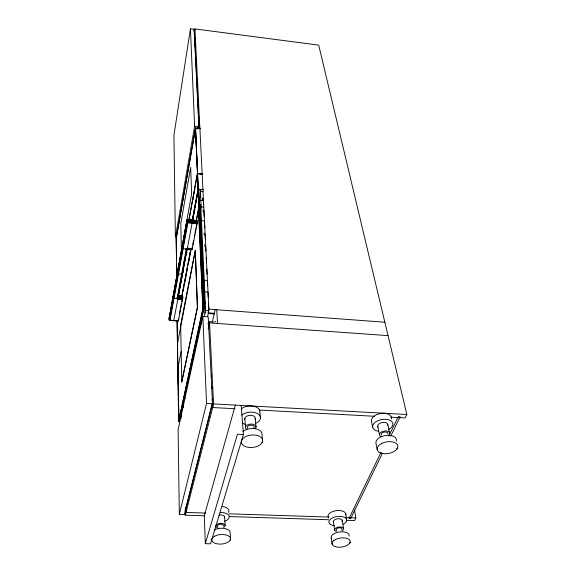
<?xml version="1.0" encoding="UTF-8"?>
<svg xmlns="http://www.w3.org/2000/svg" width="576" height="576" viewBox="0 0 576 576"><rect width="100%" height="100%" fill="white"/><g stroke="black" fill="none" stroke-linecap="round" stroke-linejoin="round"><path stroke-width="0.86" d="M173.707 320.486L177.818 299.39L177.322 297.274L186.07 250.222L186.336 249.545L188.064 248.947L192.233 249.199L197.05 223.798L197.071 220.594L187.862 219.686L186.998 220.075L169.157 319.572L169.639 320.494L178.358 320.875L182.621 298.692L178.841 298.022L178.15 296.935L182.47 273.758L182.369 271.829M182.635 298.375C184.932 293.746 174.031 296.604 182.606 296.41M169.546 319.435L169.142 317.923L169.618 317.362L169.639 320.494L187.423 222.883C188.302 219.946 186.502 218.621 186.948 222.523L169.409 320.364M176.551 259.466L176.198 238.702L195.545 128.138L200.383 128.621M196.164 226.879L197.15 221.746L187.956 220.896L186.998 221.22L169.164 318.852L169.322 320.227L169.963 320.494L178.25 320.81M199.195 210.946L199.526 209.218L198.907 208.764L203.263 308.628L178.841 421.279L177.113 321.235M179.474 418.234L179.518 420.919L178.639 421.229L202.788 308.578C204.163 307.548 203.94 309.823 202.788 308.578L198.497 209.124L199.526 209.218L199.145 208.937M190.447 248.839L188.071 248.71L186.962 249.617M262.454 441.418L262.066 442.598A10.728 6.214 -5.3 0 1 247.327 447.17A10.728 6.214 -5.3 0 1 242.993 438.422L244.793 437.054A10.699 6.199 -5.3 0 1 256.586 435.319A10.699 6.199 -5.3 0 1 262.591 440.971L262.066 442.598M203.45 189.684L198.158 189.209L197.518 173.851L198.079 189.108L192.326 220.118L198.216 189.223L197.51 173.866L202.694 174.413M176.774 277.373L176.134 238.774L195.516 128.081L197.539 173.491L195.552 128.102M169.358 320.249L187.33 222.221L187.258 219.802M196.193 221.198L198.907 206.618L198.446 189.569L200.376 189.842L201.146 206.683L200.246 211.536M201.146 206.683L199.166 206.33L198.504 189.583L198.173 189.979M194.58 43.726L194.746 42.466M194.904 45.792L195.538 46.246M190.447 28.8L173.923 135.202L175.385 237.557L194.609 126.245L190.447 28.8L194.177 29.282L198.9 126.72L194.609 126.245M193.896 31.054L194.177 29.282M194.126 33.998L194.94 28.922L318.701 45.13L406.858 414.497L405.166 417.931L390.665 417.146M198.49 121.651L198.518 121.226M197.258 129.154L197.568 127.39L200.174 128.196M349.985 542.534L349.546 543.413A9.18 4.543 -7.7 0 1 336.643 546.998A9.18 4.543 -7.7 0 1 333.857 540.554M186.898 221.018L169.351 317.462L169.294 320.026L169.934 320.551L187.841 222.962L187.812 219.794L197.071 220.594M188.849 220.212L197.395 173.448L202.666 173.916M188.834 220.687L197.503 173.441L195.422 128.167M189.281 218.844L189.605 217.087M192.686 200.34L193.01 198.583M193.824 194.177L194.148 192.413M194.472 190.649L194.796 188.885M183.974 263.246L184.298 261.526M182.47 273.758L177.984 297.137L178.769 298.325L182.621 298.692M169.531 318.506L169.193 317.65M178.812 291.492L179.143 289.728M179.474 287.964L180.295 283.565M181.116 279.158L181.447 277.402M186.61 249.79L177.71 297.245L178.646 298.62L182.585 299.002M178.272 295.229L186.869 249.278M178.2 296.143L186.97 249.314M178.38 295.661L187.164 248.825M192.442 220.644L198.216 189.821M182.844 272.52L183.175 270.756M186.307 254.023L186.638 252.266M192.751 219.686L193.082 217.922M193.406 216.158L194.731 209.117M195.062 207.353L195.394 205.596M195.718 203.832L196.546 199.433M196.877 197.669L198.67 189.554L199.426 206.316L199.03 208.728M183.074 272.506L183.398 270.742M186.545 254.016L186.869 252.252M192.989 219.672L193.32 217.915M194.141 213.509L194.969 209.11M195.3 207.346L195.631 205.582M198.108 192.377L198.439 190.613M181.699 296.662L190.807 248.99M181.886 296.302L190.93 248.99M196.279 221.018L198.583 208.951M198.778 208.67L199.426 206.316L201.146 206.482M183.139 291.017L183.974 286.646M184.313 284.904L185.148 280.534M185.486 278.784L187.488 268.301L187.15 268.517M188.33 263.902L189.173 259.502M189.511 257.746L190.354 253.354M190.692 251.59L191.023 249.833M197.539 215.813L198.367 211.5M199.094 210.751L199.462 208.915L203.94 308.664L179.122 421.294L178.582 404.971M198.281 117.302L199.044 117.18M178.25 320.09L178.589 318.341M179.424 313.963L181.447 303.458M181.786 301.709L182.621 297.338L178.855 296.986L178.193 296.402L178.157 297.418L177.329 297.907M192.053 248.256L192.384 246.55M192.715 244.836L193.536 240.559M194.357 236.282L194.688 234.576M195.012 232.862L195.833 228.586M199.627 213.206L200.563 208.346M200.232 226.908L201.463 220.637L204.422 220.91M200.11 231.768L200.398 229.817L199.397 229.939M192.233 249.199L187.97 248.926L186.07 250.222L185.638 249.062L182.405 248.623L182.347 246.031M181.174 351.583L177.732 368.611L178.301 368.87M201.254 257.818L201.55 255.859L200.52 255.989M181.735 381.679L197.402 307.145L195.278 250.2L180.677 324.749L181.75 382.406L197.453 307.757L195.322 250.726L177.646 342.698M202.507 288.288L204.214 280.21L207.382 280.462L207.648 285.811M202.608 288.67L202.918 286.704L201.852 286.841M203.011 299.873L204.746 291.794L207.958 292.039L208.224 297.382M178.877 421.193L203.263 308.326M179.158 421.207L203.58 308.65L199.188 208.793M182.606 405.77L181.49 410.911L181.584 416.074M192.074 362.218L192.83 358.726M194.911 349.135L195.674 345.643M196.049 343.901L196.812 340.409M197.186 338.666L197.568 336.924M203.638 308.981L205.207 301.781M397.49 447.847L396.914 448.985L397.706 447.415A10.447 5.832 -10.1 0 0 392.947 441.972A10.447 5.832 -10.1 0 0 381.384 443.642M191.945 220.45L192.053 220.075L192.046 223.344L187.445 248.04L186.336 249.545M235.051 408.737L212.674 407.527L208.224 316.836L202.824 316.447L178.121 429.682L179.323 514.318L184.471 514.483L212.45 403.74L206.546 403.416L179.323 514.318M204.214 316.807L205.603 310.478L200.714 204.444M194.94 28.922L208.879 309.175L208.066 312.833L214.15 313.279M207.533 316.778L208.886 310.723L205.603 310.478M208.512 326.074L209.498 321.71L214.279 322.049M196.992 220.637L194.436 220.673M208.174 329.018L209.563 322.906L388.037 335.628M212.35 321.869L215.165 309.643M203.746 207.238L198.994 206.431L198.41 189.641M203.458 189.634L198.23 189.166M212.04 400.385L212.4 398.952M185.926 507.787L212.436 402.725M205.027 515.794L185.328 515.16L213.588 403.906L209.498 321.71M197.489 173.484L202.666 173.966M235.346 405.094L204.293 515.765L205.308 543.672L210.528 543.809L243.425 434.52L241.186 405.418M205.308 543.672L237.427 434.225L243.425 434.52M179.518 420.919L178.56 421.034M214.697 536.155L213.149 537.221A9.418 4.766 -4.3 0 0 217.282 543.866A9.418 4.766 -4.3 0 0 230.148 540.187L230.515 538.927L230.148 532.728A9.367 4.788 -4.3 0 0 224.69 528.487A9.367 4.788 -4.3 0 0 214.409 529.934M187.056 220.154L187.891 219.751M186.84 220.608L187.502 219.78M186.473 250.236L188.071 248.71M186.754 250.157L186.962 248.969L185.638 249.062L187.445 248.04L192.29 248.947M198.965 206.791C199.303 205.445 198.612 208.21 201.096 207.122M190.944 368.41L189.864 368.345M198.634 208.922L202.939 308.369L203.882 308.441M199.39 329.58L198.259 329.501M381.067 452.174L349.042 518.422L350.741 518.472L382.522 453.067M388.836 436.118L398.261 416.621L400.176 416.729L390.758 436.111M354.528 510.005L355.889 517.932L354.593 520.56L346.536 520.301M349.546 543.413L350.158 542.196M230.105 540.18L230.4 539.273M215.77 321.271L215.388 321.782M173.664 295.135C171.223 298.57 176.4 298.188 178.466 298.908L178.834 296.057L178.222 295.438L178.834 296.057M198.497 209.124L198.864 208.915M195.581 44.899L195.358 43.474M178.15 296.935L176.501 298.231L177.818 299.39L182.534 299.304M177.754 271.26L177.797 273.859L182.254 274.219M186.955 220.306L187.913 219.982L197.1 220.831M381.398 443.657L379.44 444.974A10.476 5.846 -10.1 0 0 382.082 453.413A10.476 5.846 -10.1 0 0 396.965 448.992M177.718 298.505L178.387 297.785L178.222 295.438M333.85 540.547L335.383 539.597M177.998 295.445L178.726 295.718M195.509 128.11L200.39 128.65M186.962 248.969L188.777 248.695M169.596 317.642L169.2 317.909L169.56 318.211M198.432 189.691L200.376 189.842M229.212 516.564L328.622 519.732M205.769 513.065L186.019 512.424L185.911 507.046M229.104 513.821L328.925 517.061M345.787 517.601L355.889 517.932M183.737 398.239L185.429 398.333M213.588 403.906L406.858 414.497M259.164 410.04L374.558 416.275M187.33 222.221L197.143 223.114M178.358 320.875L170.014 320.278L169.157 319.572M199.807 323.726L201.506 323.849M208.26 313.538L214.51 313.992M208.879 309.175L384.833 322.214M179.374 295.913L182.592 296.172M182.635 298.058L178.862 297.706L178.207 297.122L178.186 295.934M187.754 220.061L190.274 220.291M197.165 222.458L187.963 221.616L186.998 221.933L187.51 222.559L197.107 223.452M197.165 222.782L187.567 221.926L186.948 222.523L197.05 223.798M200.52 200.246L203.414 200.52M200.117 191.441L202.975 191.722M207.857 323.46L209.635 323.64M194.911 45.936L195.566 46.022M178.596 295.776L179.467 295.934L179.51 298.138L179.345 299.066L178.466 298.908M178.416 295.985L179.482 296.172M178.351 295.56L178.805 295.812M182.153 403.992L183.103 404.273L183.154 402.25M178.596 421.099L177.084 321.588M387.785 424.476L389.65 433.037M377.726 426.334L379.505 434.902M372.701 427.262L371.47 421.193A10.195 5.911 -10.3 0 1 381.672 413.294A10.195 5.911 -10.3 0 1 391.421 419.054M377.23 449.611L375.948 443.275A10.418 5.861 -10.1 0 1 386.41 435.406A10.418 5.861 -10.1 0 1 396.331 441.094M200.174 128.851L199.721 128.023L197.568 127.39M345.708 513.698L346.658 519.545M342.238 520.322L343.541 528.566M333.396 521.878L334.642 530.129M331.243 538.056L332.136 544.133M259.855 411.998L260.446 418.183M262.606 440.971L261.986 434.506A10.663 6.228 -5.3 0 0 255.154 428.702A5.292 3.125 -5.3 0 0 254.023 424.548A5.292 3.125 -5.3 0 0 246.902 425.304A5.292 3.125 -5.3 0 0 246.866 429.552M255.24 418.327L256.025 427.068M244.814 418.622L245.506 427.37M216.734 309.758L217.534 323.474M224.64 517.198L225.094 525.614M203.328 198.763L203.623 204.718M203.918 210.65L204.214 216.641M204.466 221.803L204.775 228.024M205.085 234.245L205.351 239.58M205.661 245.801L205.927 251.136M206.237 257.357L206.503 262.685M206.806 268.913L207.072 274.241M208.534 303.602L208.8 308.945M195.473 43.438L195.538 44.842M212.134 386.539L212.22 388.303M211.442 375.019L211.529 376.805M212.011 386.626L212.098 388.411M194.407 32.234L199.073 128.153M202.478 198.079L202.565 199.872M203.047 209.736L203.134 211.529M204.178 233.042L204.264 234.842M204.746 244.699L204.833 246.492M198.439 119.65L198.526 121.421M200.16 192.319L200.405 197.604M200.297 209.736L204.984 313.294M202.824 316.447L206.546 403.416M202.478 313.402L202.68 318.6M169.15 318.182L191.614 193.961L190.678 167.436L180.799 223.423L181.368 250.33M183.37 403.2L183.456 407.506M185.198 508.896L185.328 515.16M180.936 413.474L181.022 418.63M177.66 326.938L177.703 329.566M176.63 264.838L176.825 277.38M177.408 326.923L177.696 346.183M177.998 366.235L178.272 384.667M186.97 248.998L186.977 249.718M336.794 530.503A2.952 1.49 -7.8 0 1 336.902 528.566A2.952 1.49 -7.8 0 1 340.639 527.911A2.952 1.49 -7.8 0 1 341.806 529.632M336.398 531.461A4.536 2.29 -7.8 0 1 335.729 528.142A4.536 2.29 -7.8 0 1 342.389 527.429A4.536 2.29 -7.8 0 1 341.856 530.878M333.713 522.432A4.507 2.304 -7.8 0 1 337.759 518.782A4.507 2.304 -7.8 0 1 341.964 521.546M334.512 525.715A9.007 4.608 -7.8 0 1 330.214 519.386A9.007 4.608 -7.8 0 1 343.807 517.018A9.007 4.608 -7.8 0 1 343.296 524.182M328.759 517.91A8.964 4.622 -7.8 0 1 335.621 510.746A8.964 4.622 -7.8 0 1 345.744 514.915M331.229 538.063A9.13 4.558 -7.8 0 1 340.092 531.886A9.13 4.558 -7.8 0 1 349.193 536.126M335.498 539.503A9.151 4.529 -7.7 0 1 345.636 538.085A9.151 4.529 -7.7 0 1 350.143 542.196M381.478 435.038A3.362 1.908 -10.2 0 1 384.214 432.086A3.362 1.908 -10.2 0 1 387.857 433.865M381.384 436.658A5.17 2.938 -10.2 0 1 380.592 432.569A5.17 2.938 -10.2 0 1 387.792 431.258A5.17 2.938 -10.2 0 1 388.541 435.355M378.036 427.054A5.126 2.952 -10.2 0 1 382.198 422.496A5.126 2.952 -10.2 0 1 387.763 425.254M378.698 431.309A10.253 5.897 -10.2 0 1 374.321 423.05A10.253 5.897 -10.2 0 1 389.808 420.221A10.253 5.897 -10.2 0 1 388.685 429.487M247.716 428.328A3.442 2.03 -5.3 0 1 248.695 425.714A3.442 2.03 -5.3 0 1 253.109 425.585A3.442 2.03 -5.3 0 1 253.634 428.162M244.915 419.436A5.249 3.132 -5.2 0 1 250.294 415.31A5.249 3.132 -5.2 0 1 254.995 419.148M241.747 415.066A10.498 6.264 -5.2 0 1 257.81 413.77A10.498 6.264 -5.2 0 1 255.514 423.446M245.981 424.454A10.498 6.264 -5.2 0 1 242.309 423.122M241.272 408.859A10.433 6.278 -5.2 0 1 253.152 406.13A10.433 6.278 -5.2 0 1 259.884 411.998M243.007 431.453A10.663 6.228 -5.3 0 1 255.154 428.702M217.814 526.687A3.024 1.562 -4.2 0 1 220.162 524.254A3.024 1.562 -4.2 0 1 223.358 526.09M218.045 527.976A4.651 2.405 -4.2 0 1 216.742 524.549A4.651 2.405 -4.2 0 1 223.567 523.822A4.651 2.405 -4.2 0 1 223.639 527.378M218.988 515.066A4.622 2.419 -4.2 0 1 223.409 515.527A4.622 2.419 -4.2 0 1 224.453 517.831M220.327 512.489A9.238 4.831 -4.2 0 1 229.018 515.765A9.238 4.831 -4.2 0 1 224.366 521.381M222.386 506.578A9.187 4.846 -4.2 0 1 228.506 512.338M214.668 536.191A9.418 4.766 -4.3 0 1 225.043 534.73A9.418 4.766 -4.3 0 1 230.544 538.985"/></g></svg>
